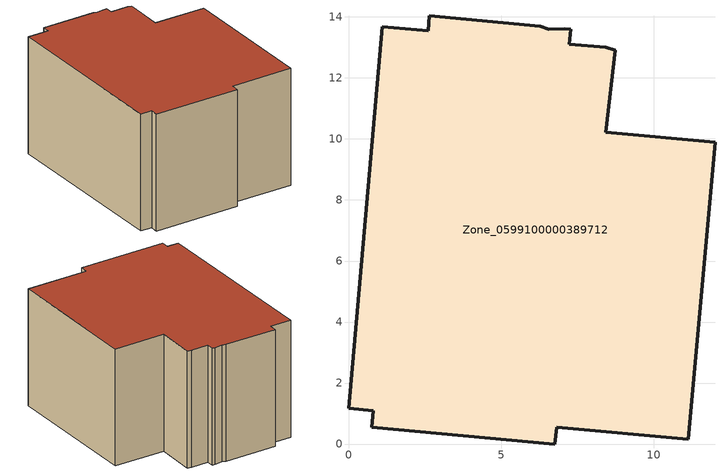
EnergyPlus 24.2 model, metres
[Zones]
Zone_0599100000389712
 floor ground (C_G): 7.28,13.6 7.24,13.1 8.44,13 8.74,12.9 8.43,10.21 12.01,9.88 11.13,0.16 6.82,0.54 6.76,0 0.76,0.55 0.81,1.09 0,1.18 1.11,13.67 2.61,13.54 2.65,14.03 6.28,13.69 6.56,13.6 7.08,13.62 z0
 wall outside (C_F): 11.13,0.16 12.01,9.88 8.43,10.21 8.74,12.9 8.44,13 7.24,13.1 7.28,13.6 7.08,13.62 6.56,13.6 6.28,13.69 2.65,14.03 2.61,13.54 1.11,13.67 0,1.18 0.81,1.09 0.76,0.55 6.76,0 6.82,0.54 11.13,0.16 z0:8.14
 roof outside (C_R): 7.08,13.62 6.56,13.6 6.28,13.69 2.65,14.03 2.61,13.54 1.11,13.67 0,1.18 0.81,1.09 0.76,0.55 6.76,0 6.82,0.54 11.13,0.16 12.01,9.88 8.43,10.21 8.74,12.9 8.44,13 7.24,13.1 7.28,13.6 z8.14
[BUILDING]
Pand.0599100000389712: North Axis=0; Terrain=City; Loads Convergence Tolerance Value=0.04; Temperature Convergence Tolerance Value=0.4; Solar Distribution=FullExterior; Maximum Number of Warmup Days=25; Minimum Number of Warmup Days=1
[Site:Location]
Rotterdam.The.Hague.AP_ZH_NLD Design_Conditions: Latitude=51.96; Longitude=4.45; Time Zone=1; Elevation=-4.5
[SITE:GROUNDTEMPERATURE:BUILDINGSURFACE]
18, 18, 18, 18, 18, 18, 18, 18, 18, 18, 18, 18
[MATERIAL] Thermal Absorptance=0.9; Solar Absorptance=0.7; Visible Absorptance=0.7
Name | Roughness | Thickness | Conductivity | Density | Specific Heat
G.D.1992-2005 | MediumSmooth | 0.15 | 0.06 | 540 | 1210
F.D.1992-2005 | Rough | 0.3 | 0.12 | 1920 | 840
R.D.1992-2005 | MediumRough | 0.2 | 0.08 | 1500 | 1000
[CONSTRUCTION]
C_G: G.D.1992-2005
C_F: F.D.1992-2005
C_R: R.D.1992-2005
[ZONE]
Zone_0599100000389712: Type=1; Multiplier=1; Ceiling Height=Autocalculate; Volume=Autocalculate; Floor Area=autocalculate; Part of Total Floor Area=Yes
[ZONEINFILTRATION:DESIGNFLOWRATE]
Infil_Zone_0599100000389712: Zone or ZoneList or Space or SpaceList=Zone_0599100000389712; Schedule=AlwaysOn; Design Flow Rate Calculation Method=Flow/Area; Flow Rate per Floor Area=0.0021; Constant Term Coefficient=1; Temperature Term Coefficient=0; Velocity Term Coefficient=0; Velocity Squared Term Coefficient=0
[HVACTEMPLATE:ZONE:IDEALLOADSAIRSYSTEM]
Zone_0599100000389712: Maximum Heating Supply Air Temperature=50; Minimum Cooling Supply Air Temperature=13; Maximum Heating Supply Air Humidity Ratio=0.0156; Minimum Cooling Supply Air Humidity Ratio=0.0077; Heating Limit=NoLimit; Cooling Limit=NoLimit; Dehumidification Control Type=ConstantSensibleHeatRatio; Cooling Sensible Heat Ratio=0.7; Dehumidification Setpoint=60; Humidification Control Type=None; Humidification Setpoint=30; Outdoor Air Method=None; Outdoor Air Flow Rate per Person=0.00944; Outdoor Air Flow Rate per Zone Floor Area=0; Outdoor Air Flow Rate per Zone=0; Demand Controlled Ventilation Type=None; Outdoor Air Economizer Type=NoEconomizer; Heat Recovery Type=None; Sensible Heat Recovery Effectiveness=0.7; Latent Heat Recovery Effectiveness=0.65
[ZONECONTROL:THERMOSTAT]
ThermostatControl_Zone_0599100000389712: Zone or ZoneList=Zone_0599100000389712; Control Type Schedule=DualSetpointControlType; Control 1=Thermostat_Zone_0599100000389712; Temperature Difference Between Cutout And Setpoint=0
[THERMOSTATSETPOINT:DUALSETPOINT]
Thermostat_Zone_0599100000389712: Heating Setpoint Temperature Schedule=HeatingSetpoint_Zone_0599100000389712; Cooling Setpoint Temperature Schedule=CoolingSetpoint_Zone_0599100000389712
[SCHEDULE:COMPACT]
HeatingSetpoint_Zone_0599100000389712: Through: 12/31, For: AllDays, Until: 24:00, 21
CoolingSetpoint_Zone_0599100000389712: Through: 12/31, For: AllDays, Until: 24:00, 24
DualSetpointControlType: Through: 12/31, For: AllDays, Until: 24:00, 4
AlwaysOn: Through: 12/31, For: AllDays, Until: 24:00, 1
